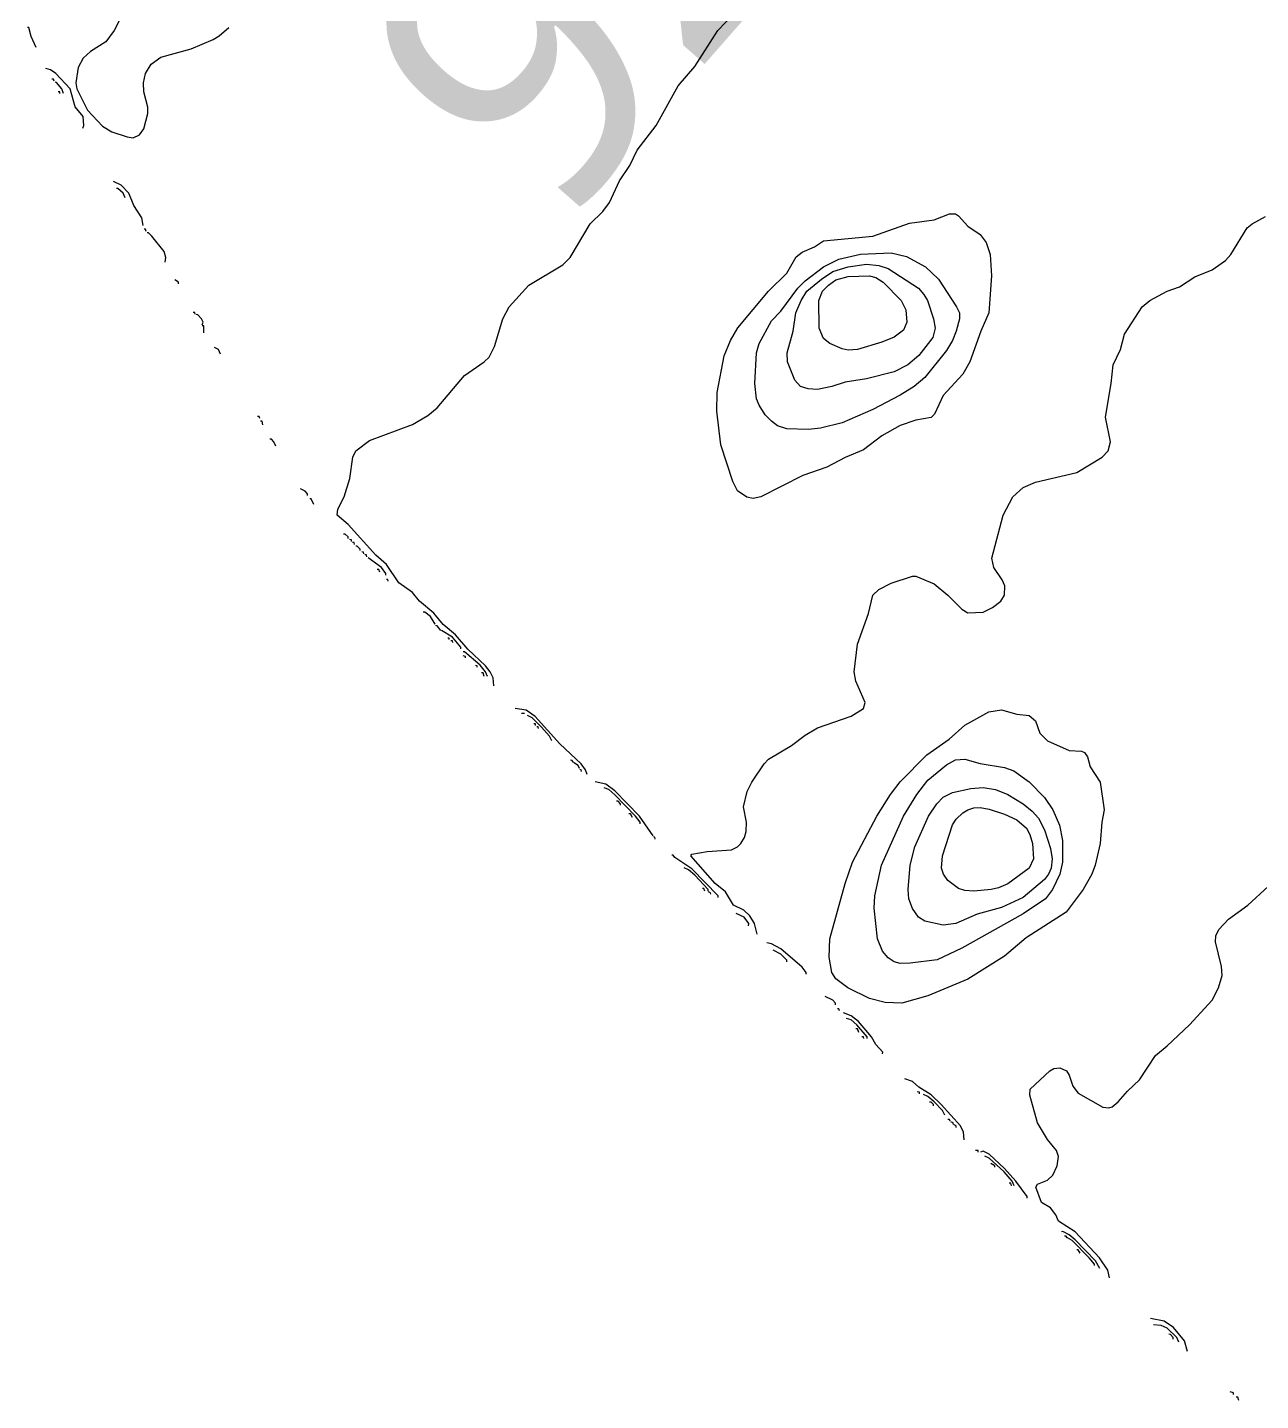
# Model space of a CAD drawing. Extents: x 474277 to 475042, y 254928 to 255625.
# Drawn here: x 474294.38 to 474325.2, y 255250.37 to 255284.68 of the extents above; entities that cross this region are included whole.
import ezdxf

# ---------------------------------------------------------------- set-up
doc = ezdxf.new("R2010")
doc.units = 0
doc.header["$MEASUREMENT"] = 0
doc.layers.add('BaseMapV2_DTM_export_MonNov09090547073261 — entities', color=1, linetype='CONTINUOUS')
doc.styles.get("Standard").update_dxf_attribs({"font": 'romans.shx'})

msp = doc.modelspace()

# ---------------------------------------------------------------- linework, layer by layer
at = {"layer": 'BaseMapV2_DTM_export_MonNov09090547073261 — entities', "color": 15, "linetype": 'Continuous', "true_color": 0xb7484b}
for points in [[(474306.036, 255268.225, 92), (474306.019, 255268.424, 92), (474305.945, 255268.578, 92), (474305.825, 255268.731, 92), (474305.384, 255269.142, 92), (474305.077, 255269.505, 92), (474304.77, 255269.759, 92), (474304.54, 255270.045, 92), (474304.176, 255270.341, 92), (474304.004, 255270.56, 92), (474303.659, 255270.798, 92), (474303.351, 255271.261, 92), (474303.084, 255271.496, 92), (474302.393, 255272.255, 92), (474302.122, 255272.488, 92), (474302.139, 255272.642, 92), (474302.294, 255272.948, 92), (474302.441, 255273.408, 92), (474302.514, 255273.945, 92), (474302.59, 255274.098, 92), (474302.93, 255274.354, 92), (474304.004, 255274.754, 92), (474304.387, 255274.982, 92), (474304.616, 255275.172, 92), (474305.307, 255275.985, 92), (474305.795, 255276.322, 92), (474305.921, 255276.442, 92), (474306.053, 255276.705, 92), (474306.258, 255277.396, 92), (474306.423, 255277.702, 92), (474306.913, 255278.239, 92), (474307.761, 255278.748, 92), (474307.947, 255278.929, 92), (474308.444, 255279.772, 92), (474308.758, 255280.084, 92), (474308.925, 255280.309, 92), (474309.174, 255280.846, 92), (474309.437, 255281.229, 92), (474309.62, 255281.613, 92), (474310.089, 255282.226, 92), (474310.645, 255283.223, 92), (474311.058, 255283.706, 92), (474311.634, 255284.603, 92), (474312.208, 255285.207, 92)], [(474296.779, 255285.063, 91.75), (474296.55, 255284.603, 91.75), (474296.336, 255284.318, 91.75), (474295.953, 255284.081, 91.75), (474295.776, 255283.913, 91.75), (474295.646, 255283.675, 91.75), (474295.591, 255283.3, 91.75), (474295.618, 255283.146, 91.75), (474295.884, 255282.609, 91.75), (474296.259, 255282.215, 91.75), (474296.489, 255282.072, 91.75), (474296.873, 255281.943, 91.75), (474297.026, 255281.925, 91.75), (474297.179, 255281.993, 91.75)], [(474294.596, 255284.181, 91.75), (474294.475, 255284.45, 91.75), (474294.419, 255284.678, 91.75), (474294.381, 255284.678, 91.75)], [(474297.179, 255281.993, 91.75), (474297.291, 255282.149, 91.75), (474297.388, 255282.533, 91.75), (474297.391, 255282.686, 91.75), (474297.291, 255283.07, 91.75), (474297.284, 255283.3, 91.75), (474297.328, 255283.53, 91.75), (474297.472, 255283.76, 91.75), (474297.716, 255283.94, 91.75), (474298.471, 255284.143, 91.75), (474299.02, 255284.38, 91.75), (474299.173, 255284.468, 91.75), (474299.416, 255284.68, 91.75)], [(474295.761, 255282.163, 91.75), (474295.791, 255282.226, 91.75), (474295.769, 255282.456, 91.75), (474295.569, 255282.694, 91.75), (474295.451, 255283.146, 91.75), (474295.089, 255283.53, 91.75), (474294.956, 255283.617, 91.75), (474294.841, 255283.651, 91.75)], [(474295.049, 255283.338, 91.5), (474295.033, 255283.39, 91.5), (474294.994, 255283.39, 91.5)], [(474295.282, 255283.031, 91.5), (474295.242, 255283.146, 91.5), (474295.109, 255283.305, 91.5), (474295.071, 255283.309, 91.5)], [(474295.188, 255283.031, 91.25), (474295.186, 255283.072, 91.25), (474295.148, 255283.072, 91.25)], [(474297.275, 255279.734, 91.75), (474297.236, 255279.926, 91.75), (474297.039, 255280.233, 91.75), (474296.916, 255280.539, 91.75), (474296.719, 255280.736, 91.75), (474296.528, 255280.832, 91.75)], [(474296.826, 255280.424, 91.5), (474296.773, 255280.539, 91.5), (474296.643, 255280.652, 91.5), (474296.604, 255280.652, 91.5)], [(474312.614, 255262.022, 92.25), (474312.554, 255262.29, 92.25), (474312.438, 255262.479, 92.25), (474312.285, 255262.621, 92.25), (474312.025, 255262.75, 92.25), (474311.825, 255263.077, 92.25), (474311.57, 255263.287, 92.25), (474310.962, 255263.977, 92.25), (474310.981, 255264.02, 92.25), (474311.365, 255264.09, 92.25), (474311.978, 255264.133, 92.25), (474312.123, 255264.207, 92.25), (474312.208, 255264.289, 92.25), (474312.304, 255264.437, 92.25), (474312.345, 255264.591, 92.25), (474312.347, 255264.821, 92.25), (474312.273, 255265.204, 92.25), (474312.37, 255265.587, 92.25), (474312.482, 255265.817, 92.25), (474312.79, 255266.277, 92.25), (474312.898, 255266.393, 92.25), (474313.479, 255266.738, 92.25), (474313.818, 255266.994, 92.25), (474314.125, 255267.18, 92.25), (474314.968, 255267.47, 92.25), (474315.277, 255267.658, 92.25), (474315.315, 255267.811, 92.25), (474315.084, 255268.348, 92.25), (474315.044, 255268.578, 92.25), (474315.126, 255269.268, 92.25), (474315.402, 255270.035, 92.25), (474315.505, 255270.497, 92.25), (474315.658, 255270.635, 92.25), (474315.965, 255270.793, 92.25), (474316.502, 255270.966, 92.25), (474316.579, 255270.966, 92.25), (474317.039, 255270.778, 92.25), (474317.384, 255270.495, 92.25), (474317.729, 255270.14, 92.25), (474317.882, 255270.054, 92.25), (474318.265, 255270.068, 92.25), (474318.495, 255270.181, 92.25), (474318.707, 255270.341, 92.25), (474318.796, 255270.495, 92.25), (474318.808, 255270.725, 92.25), (474318.744, 255270.878, 92.25), (474318.534, 255271.185, 92.25), (474318.479, 255271.415, 92.25), (474318.767, 255272.488, 92.25), (474319.006, 255272.948, 92.25), (474319.262, 255273.183, 92.25), (474319.569, 255273.319, 92.25), (474320.604, 255273.562, 92.25), (474321.24, 255273.945, 92.25), (474321.393, 255274.098, 92.25), (474321.451, 255274.328, 92.25), (474321.326, 255274.942, 92.25), (474321.468, 255275.785, 92.25), (474321.511, 255276.245, 92.25), (474321.694, 255276.629, 92.25), (474321.8, 255277.012, 92.25), (474322.243, 255277.702, 92.25), (474322.428, 255277.856, 92.25), (474322.866, 255278.086, 92.25), (474323.173, 255278.196, 92.25), (474323.556, 255278.452, 92.25), (474323.992, 255278.622, 92.25), (474324.323, 255278.855, 92.25), (474324.451, 255279.006, 92.25), (474324.86, 255279.669, 92.25), (474324.986, 255279.772, 92.25), (474325.32, 255279.958, 92.25)], [(474312.707, 255272.948, 92.25), (474312.515, 255272.911, 92.25), (474312.361, 255272.938, 92.25), (474312.129, 255273.102, 92.25), (474312.01, 255273.332, 92.25), (474311.71, 255274.252, 92.25), (474311.609, 255275.095, 92.25), (474311.621, 255275.555, 92.25), (474311.792, 255276.475, 92.25), (474311.95, 255276.859, 92.25), (474312.131, 255277.174, 92.25), (474312.901, 255278.086, 92.25), (474313.358, 255278.54, 92.25), (474313.588, 255278.95, 92.25), (474313.742, 255279.066, 92.25), (474314.048, 255279.194, 92.25), (474314.278, 255279.344, 92.25), (474315.505, 255279.462, 92.25), (474316.425, 255279.786, 92.25), (474317.039, 255279.872, 92.25), (474317.422, 255280.019, 92.25), (474317.575, 255280.02, 92.25), (474317.652, 255279.975, 92.25), (474317.882, 255279.714, 92.25), (474318.189, 255279.505, 92.25), (474318.342, 255279.304, 92.25), (474318.443, 255279.006, 92.25), (474318.47, 255278.469, 92.25), (474318.404, 255277.549, 92.25), (474318.203, 255277.089, 92.25), (474317.929, 255276.322, 92.25), (474317.756, 255276.015, 92.25), (474317.263, 255275.479, 92.25), (474317.051, 255275.019, 92.25), (474316.962, 255274.935, 92.25), (474316.579, 255274.868, 92.25), (474316.195, 255274.734, 92.25), (474315.735, 255274.478, 92.25), (474315.275, 255274.126, 92.25), (474314.815, 255273.932, 92.25), (474314.355, 255273.695, 92.25), (474313.762, 255273.485, 92.25), (474312.707, 255272.948, 92.25)], [(474297.347, 255279.581, 91.75), (474297.333, 255279.636, 91.75), (474297.294, 255279.636, 91.75)], [(474297.821, 255278.814, 91.75), (474297.835, 255278.929, 91.75), (474297.794, 255279.082, 91.75), (474297.486, 255279.466, 91.75), (474297.409, 255279.544, 91.75), (474297.371, 255279.546, 91.75)], [(474313.898, 255274.635, 92.5), (474313.358, 255274.653, 92.5), (474313.128, 255274.728, 92.5), (474312.975, 255274.839, 92.5), (474312.821, 255275.001, 92.5), (474312.668, 255275.238, 92.5), (474312.604, 255275.402, 92.5), (474312.559, 255275.785, 92.5), (474312.599, 255276.552, 92.5), (474312.667, 255276.782, 92.5), (474312.975, 255277.345, 92.5), (474313.205, 255277.586, 92.5), (474313.632, 255278.162, 92.5), (474313.818, 255278.349, 92.5), (474314.278, 255278.701, 92.5), (474314.662, 255278.891, 92.5), (474315.198, 255279.018, 92.5), (474315.965, 255279.044, 92.5), (474316.349, 255278.96, 92.5), (474316.828, 255278.699, 92.5), (474317.149, 255278.392, 92.5), (474317.601, 255277.702, 92.5), (474317.671, 255277.549, 92.5), (474317.677, 255277.396, 92.5), (474317.589, 255277.089, 92.5), (474317.499, 255276.859, 92.5), (474317.345, 255276.608, 92.5), (474316.809, 255275.936, 92.5), (474316.537, 255275.709, 92.5), (474316.195, 255275.488, 92.5), (474315.505, 255275.136, 92.5), (474314.738, 255274.801, 92.5), (474314.202, 255274.665, 92.5), (474313.898, 255274.635, 92.5)], [(474314.481, 255275.709, 92.75), (474314.125, 255275.634, 92.75), (474313.895, 255275.65, 92.75), (474313.702, 255275.709, 92.75), (474313.562, 255275.862, 92.75), (474313.374, 255276.322, 92.75), (474313.365, 255276.552, 92.75), (474313.515, 255277.089, 92.75), (474313.587, 255277.549, 92.75), (474313.715, 255277.856, 92.75), (474313.862, 255278.086, 92.75), (474314.222, 255278.392, 92.75), (474314.508, 255278.58, 92.75), (474314.892, 255278.702, 92.75), (474315.352, 255278.762, 92.75), (474315.658, 255278.735, 92.75), (474315.888, 255278.656, 92.75), (474316.652, 255278.162, 92.75), (474316.785, 255278.009, 92.75), (474316.87, 255277.856, 92.75), (474317.022, 255277.396, 92.75), (474317.066, 255277.165, 92.75), (474317.007, 255276.935, 92.75), (474316.655, 255276.479, 92.75), (474316.383, 255276.245, 92.75), (474316.042, 255276.074, 92.75), (474315.352, 255275.902, 92.75), (474314.815, 255275.812, 92.75), (474314.481, 255275.709, 92.75)], [(474298.157, 255278.277, 91.75), (474298.157, 255278.316, 91.75), (474298.061, 255278.37, 91.75)], [(474315.128, 255276.629, 93), (474314.892, 255276.616, 93), (474314.738, 255276.648, 93), (474314.432, 255276.781, 93), (474314.278, 255276.909, 93), (474314.167, 255277.165, 93), (474314.156, 255277.856, 93), (474314.252, 255278.086, 93), (474314.399, 255278.239, 93), (474314.585, 255278.371, 93), (474314.892, 255278.455, 93), (474315.428, 255278.473, 93), (474315.582, 255278.428, 93), (474315.764, 255278.316, 93), (474316.212, 255277.856, 93), (474316.336, 255277.626, 93), (474316.361, 255277.319, 93), (474316.272, 255277.116, 93), (474316.042, 255276.943, 93), (474315.735, 255276.816, 93), (474315.128, 255276.629, 93)], [(474298.574, 255277.511, 91.75), (474298.56, 255277.554, 91.75), (474298.521, 255277.554, 91.75)], [(474298.751, 255277.246, 91.75), (474298.77, 255277.319, 91.75), (474298.729, 255277.396, 91.75), (474298.636, 255277.498, 91.75), (474298.598, 255277.503, 91.75)], [(474298.792, 255277.05, 91.75), (474298.79, 255277.225, 91.75), (474298.751, 255277.225, 91.75)], [(474299.206, 255276.514, 91.75), (474299.156, 255276.629, 91.75), (474299.058, 255276.682, 91.75)], [(474300.187, 255274.904, 91.75), (474300.17, 255274.958, 91.75), (474300.131, 255274.961, 91.75)], [(474300.263, 255274.75, 91.75), (474300.247, 255274.841, 91.75), (474300.208, 255274.841, 91.75)], [(474300.584, 255274.213, 91.75), (474300.535, 255274.328, 91.75), (474300.477, 255274.39, 91.75), (474300.438, 255274.39, 91.75)], [(474301.382, 255272.987, 91.75), (474301.382, 255273.025, 91.75), (474301.32, 255273.09, 91.75), (474301.205, 255273.148, 91.75)], [(474301.537, 255272.757, 91.75), (474301.473, 255272.899, 91.75), (474301.435, 255272.899, 91.75)], [(474302.392, 255271.913, 91.75), (474302.392, 255271.952, 91.75), (474302.317, 255272.02, 91.75), (474302.278, 255272.02, 91.75)], [(474302.482, 255271.836, 91.75), (474302.478, 255271.875, 91.75), (474302.432, 255271.885, 91.75)], [(474302.555, 255271.76, 91.75), (474302.547, 255271.805, 91.75), (474302.508, 255271.808, 91.75)], [(474302.696, 255271.606, 91.75), (474302.696, 255271.645, 91.75), (474302.623, 255271.718, 91.75), (474302.585, 255271.718, 91.75)], [(474302.785, 255271.53, 91.75), (474302.782, 255271.568, 91.75), (474302.738, 255271.575, 91.75)], [(474302.866, 255271.453, 91.75), (474302.854, 255271.5, 91.75), (474302.815, 255271.504, 91.75)], [(474303.334, 255270.993, 91.75), (474303.336, 255271.031, 91.75), (474303.227, 255271.185, 91.75), (474302.892, 255271.428, 91.75)], [(474303.186, 255271.07, 91.5), (474303.16, 255271.136, 91.5), (474303.122, 255271.136, 91.5)], [(474303.392, 255270.84, 91.75), (474303.39, 255270.882, 91.75), (474303.352, 255270.882, 91.75)], [(474304.572, 255269.766, 91.75), (474304.453, 255269.958, 91.75), (474304.31, 255270.067, 91.75), (474304.272, 255270.067, 91.75)], [(474304.713, 255269.613, 91.75), (474304.617, 255269.73, 91.75), (474304.579, 255269.736, 91.75)], [(474305.214, 255269.153, 91.75), (474305.214, 255269.191, 91.75), (474305, 255269.441, 91.75), (474304.732, 255269.61, 91.75)], [(474304.924, 255269.383, 91.5), (474304.924, 255269.421, 91.5), (474304.885, 255269.421, 91.5)], [(474305.01, 255269.306, 91.5), (474305, 255269.352, 91.5), (474304.962, 255269.355, 91.5)], [(474305.874, 255268.463, 91.75), (474305.828, 255268.578, 91.75), (474305.691, 255268.742, 91.75), (474305.307, 255269.075, 91.75), (474305.269, 255269.075, 91.75)], [(474305.325, 255268.923, 91.5), (474305.325, 255268.961, 91.5), (474305.269, 255268.976, 91.5)], [(474305.617, 255268.693, 91.5), (474305.616, 255268.731, 91.5), (474305.576, 255268.734, 91.5)], [(474305.797, 255268.463, 91.5), (474305.767, 255268.549, 91.5), (474305.729, 255268.549, 91.5)], [(474308.366, 255266.009, 92), (474308.329, 255266.124, 92), (474308.215, 255266.277, 92), (474307.684, 255266.782, 92), (474307.071, 255267.464, 92), (474306.841, 255267.623, 92), (474306.572, 255267.665, 92)], [(474316.23, 255260.297, 92.5), (474315.812, 255260.311, 92.5), (474315.428, 255260.418, 92.5), (474314.88, 255260.68, 92.5), (474314.585, 255260.906, 92.5), (474314.48, 255261.063, 92.5), (474314.415, 255261.447, 92.5), (474314.432, 255261.907, 92.5), (474314.817, 255263.287, 92.5), (474315, 255263.824, 92.5), (474315.605, 255264.974, 92.5), (474315.949, 255265.511, 92.5), (474316.195, 255265.825, 92.5), (474316.861, 255266.507, 92.5), (474317.412, 255266.891, 92.5), (474317.805, 255267.245, 92.5), (474318.405, 255267.581, 92.5), (474318.725, 255267.624, 92.5), (474319.109, 255267.522, 92.5), (474319.416, 255267.483, 92.5), (474319.569, 255267.351, 92.5), (474319.683, 255267.044, 92.5), (474319.876, 255266.849, 92.5), (474320.412, 255266.61, 92.5), (474320.719, 255266.595, 92.5), (474320.796, 255266.564, 92.5), (474320.872, 255266.452, 92.5), (474320.942, 255266.201, 92.5), (474321.187, 255265.817, 92.5), (474321.286, 255265.127, 92.5), (474321.23, 255264.821, 92.5), (474321.187, 255264.284, 92.5), (474321.067, 255263.747, 92.5), (474320.982, 255263.517, 92.5), (474320.765, 255263.134, 92.5), (474320.336, 255262.568, 92.5), (474319.339, 255261.926, 92.5), (474318.802, 255261.473, 92.5), (474317.882, 255260.899, 92.5), (474316.885, 255260.478, 92.5), (474316.23, 255260.297, 92.5)], [(474306.802, 255267.534, 91.75), (474306.726, 255267.54, 91.75)], [(474307.486, 255266.853, 91.75), (474307.43, 255266.968, 91.75), (474307.226, 255267.198, 91.75), (474306.994, 255267.424, 91.75), (474306.879, 255267.483, 91.75)], [(474307.075, 255267.236, 91.5), (474307.074, 255267.274, 91.5), (474307.032, 255267.278, 91.5)], [(474307.151, 255267.159, 91.5), (474307.147, 255267.2, 91.5), (474307.109, 255267.201, 91.5)], [(474308.019, 255266.316, 91.75), (474307.991, 255266.364, 91.75), (474307.952, 255266.366, 91.75)], [(474308.176, 255266.162, 91.75), (474308.144, 255266.233, 91.75), (474308.029, 255266.312, 91.75)], [(474316.443, 255261.294, 92.75), (474316.195, 255261.292, 92.75), (474316.042, 255261.332, 92.75), (474315.888, 255261.433, 92.75), (474315.751, 255261.6, 92.75), (474315.627, 255261.907, 92.75), (474315.54, 255262.674, 92.75), (474315.557, 255262.98, 92.75), (474315.723, 255263.747, 92.75), (474316.272, 255264.968, 92.75), (474316.608, 255265.511, 92.75), (474316.885, 255265.867, 92.75), (474317.345, 255266.25, 92.75), (474317.575, 255266.381, 92.75), (474317.805, 255266.392, 92.75), (474318.189, 255266.284, 92.75), (474318.802, 255266.19, 92.75), (474319.032, 255266.101, 92.75), (474319.416, 255265.829, 92.75), (474319.799, 255265.434, 92.75), (474320.006, 255265.127, 92.75), (474320.175, 255264.744, 92.75), (474320.252, 255264.361, 92.75), (474320.251, 255263.824, 92.75), (474320.181, 255263.517, 92.75), (474319.998, 255263.134, 92.75), (474319.822, 255262.904, 92.75), (474319.262, 255262.532, 92.75), (474317.729, 255261.668, 92.75), (474317.115, 255261.376, 92.75), (474316.443, 255261.294, 92.75)], [(474308.224, 255266.086, 91.75), (474308.221, 255266.128, 91.75), (474308.183, 255266.136, 91.75)], [(474310.018, 255264.476, 92), (474309.673, 255264.974, 92), (474309.064, 255265.603, 92), (474308.834, 255265.769, 92), (474308.566, 255265.826, 92)], [(474309.695, 255264.782, 91.75), (474309.695, 255264.821, 91.75), (474309.578, 255264.974, 91.75), (474309.064, 255265.501, 91.75), (474308.911, 255265.634, 91.75), (474308.796, 255265.675, 91.75)], [(474317.582, 255262.29, 93), (474317.269, 255262.244, 93), (474316.809, 255262.347, 93), (474316.652, 255262.444, 93), (474316.502, 255262.659, 93), (474316.406, 255262.904, 93), (474316.387, 255263.134, 93), (474316.442, 255263.747, 93), (474316.558, 255264.207, 93), (474316.899, 255264.974, 93), (474317.109, 255265.281, 93), (474317.269, 255265.445, 93), (474317.499, 255265.565, 93), (474317.959, 255265.662, 93), (474318.265, 255265.686, 93), (474318.572, 255265.639, 93), (474318.879, 255265.51, 93), (474319.262, 255265.275, 93), (474319.492, 255265.099, 93), (474319.646, 255264.922, 93), (474319.799, 255264.632, 93), (474319.952, 255264.162, 93), (474319.987, 255263.901, 93), (474319.961, 255263.67, 93), (474319.899, 255263.517, 93), (474319.799, 255263.385, 93), (474319.262, 255262.938, 93), (474318.725, 255262.689, 93), (474318.119, 255262.52, 93), (474317.582, 255262.29, 93)], [(474309.203, 255265.242, 91.5), (474309.203, 255265.281, 91.5), (474309.141, 255265.343, 91.5), (474309.103, 255265.343, 91.5)], [(474318.468, 255263.134, 93.25), (474318.035, 255263.092, 93.25), (474317.805, 255263.113, 93.25), (474317.652, 255263.162, 93.25), (474317.381, 255263.364, 93.25), (474317.272, 255263.517, 93.25), (474317.227, 255263.67, 93.25), (474317.25, 255263.977, 93.25), (474317.499, 255264.752, 93.25), (474317.592, 255264.897, 93.25), (474317.754, 255265.051, 93.25), (474317.882, 255265.131, 93.25), (474318.035, 255265.179, 93.25), (474318.189, 255265.187, 93.25), (474318.419, 255265.144, 93.25), (474318.802, 255265.02, 93.25), (474319.109, 255264.882, 93.25), (474319.35, 255264.667, 93.25), (474319.43, 255264.514, 93.25), (474319.496, 255264.284, 93.25), (474319.522, 255263.901, 93.25), (474319.412, 255263.67, 93.25), (474318.879, 255263.282, 93.25), (474318.649, 255263.178, 93.25), (474318.468, 255263.134, 93.25)], [(474309.501, 255264.936, 91.5), (474309.448, 255265.032, 91.5), (474309.409, 255265.032, 91.5)], [(474310.065, 255264.399, 92), (474310.061, 255264.444, 92), (474310.023, 255264.458, 92)], [(474310.559, 255263.939, 92), (474310.521, 255263.996, 92), (474310.483, 255263.999, 92)], [(474311.645, 255262.942, 92), (474311.645, 255262.98, 92), (474310.981, 255263.655, 92), (474310.559, 255263.939, 92)], [(474311.396, 255263.095, 91.75), (474311.39, 255263.134, 91.75), (474311.058, 255263.494, 91.75), (474310.905, 255263.629, 91.75), (474310.789, 255263.681, 91.75)], [(474311.313, 255263.095, 91.5), (474311.288, 255263.163, 91.5), (474311.25, 255263.163, 91.5)], [(474321.42, 255253.434, 92.5), (474321.382, 255253.626, 92.5), (474321.175, 255253.933, 92.5), (474320.566, 255254.579, 92.5), (474320.148, 255254.853, 92.5), (474320.081, 255255.006, 92.5), (474319.952, 255255.182, 92.5), (474319.722, 255255.316, 92.5), (474319.581, 255255.696, 92.5), (474319.62, 255255.773, 92.5), (474319.876, 255255.87, 92.5), (474320.007, 255256.003, 92.5), (474320.116, 255256.233, 92.5), (474320.149, 255256.463, 92.5), (474320.094, 255256.616, 92.5), (474319.876, 255256.888, 92.5), (474319.621, 255257.306, 92.5), (474319.431, 255257.996, 92.5), (474319.441, 255258.15, 92.5), (474319.93, 255258.61, 92.5), (474320.029, 255258.662, 92.5), (474320.182, 255258.684, 92.5), (474320.344, 255258.61, 92.5), (474320.412, 255258.497, 92.5), (474320.505, 255258.226, 92.5), (474320.642, 255258.045, 92.5), (474321.256, 255257.699, 92.5), (474321.409, 255257.684, 92.5), (474321.486, 255257.708, 92.5), (474321.639, 255257.828, 92.5), (474321.869, 255258.098, 92.5), (474322.176, 255258.379, 92.5), (474322.575, 255258.993, 92.5), (474322.866, 255259.228, 92.5), (474323.423, 255259.76, 92.5), (474323.987, 255260.373, 92.5), (474324.147, 255260.68, 92.5), (474324.238, 255260.987, 92.5), (474324.222, 255261.217, 92.5), (474324.069, 255261.83, 92.5), (474324.084, 255261.984, 92.5), (474324.153, 255262.137, 92.5), (474324.4, 255262.397, 92.5), (474324.882, 255262.75, 92.5), (474325.385, 255263.21, 92.5)], [(474311.457, 255263.019, 91.75), (474311.454, 255263.057, 91.75), (474311.403, 255263.083, 91.75)], [(474312.4, 255262.226, 92), (474312.409, 255262.29, 92), (474312.289, 255262.444, 92), (474312.093, 255262.536, 92)], [(474313.84, 255261.025, 92.25), (474313.842, 255261.063, 92.25), (474313.742, 255261.201, 92.25), (474313.205, 255261.658, 92.25), (474312.975, 255261.784, 92.25), (474312.86, 255261.806, 92.25)], [(474313.359, 255261.332, 92), (474313.359, 255261.37, 92), (474313.205, 255261.519, 92), (474313.013, 255261.621, 92)], [(474314.577, 255260.258, 92.25), (474314.577, 255260.297, 92.25), (474314.508, 255260.375, 92.25), (474314.317, 255260.463, 92.25)], [(474314.673, 255260.105, 92.25), (474314.662, 255260.158, 92.25), (474314.623, 255260.158, 92.25)], [(474315.753, 255259.032, 92.25), (474315.754, 255259.07, 92.25), (474315.582, 255259.266, 92.25), (474315.475, 255259.453, 92.25), (474315.15, 255259.837, 92.25), (474314.968, 255259.98, 92.25), (474314.777, 255260.053, 92.25)], [(474315.364, 255259.415, 92), (474315.364, 255259.453, 92), (474315.108, 255259.76, 92), (474314.968, 255259.877, 92), (474314.853, 255259.915, 92)], [(474315.162, 255259.568, 91.75), (474315.122, 255259.656, 91.75), (474315.083, 255259.656, 91.75)], [(474315.281, 255259.415, 91.75), (474315.275, 255259.46, 91.75), (474315.237, 255259.46, 91.75)], [(474317.79, 255256.885, 92.25), (474317.77, 255257.076, 92.25), (474317.7, 255257.23, 92.25), (474317.213, 255257.766, 92.25), (474316.962, 255258.008, 92.25), (474316.655, 255258.201, 92.25), (474316.502, 255258.341, 92.25), (474316.31, 255258.407, 92.25)], [(474316.673, 255258.035, 92), (474316.673, 255258.073, 92), (474316.617, 255258.081, 92)], [(474317.305, 255257.498, 92), (474317.245, 255257.613, 92), (474317.039, 255257.832, 92), (474316.885, 255257.968, 92), (474316.77, 255258.017, 92)], [(474317.024, 255257.728, 91.75), (474317.024, 255257.766, 91.75), (474316.962, 255257.826, 91.75), (474316.924, 255257.826, 91.75)], [(474317.441, 255257.345, 92), (474317.422, 255257.394, 92), (474317.384, 255257.394, 92)], [(474317.525, 255257.268, 92), (474317.516, 255257.306, 92), (474317.46, 255257.329, 92)], [(474317.594, 255257.191, 92), (474317.592, 255257.23, 92), (474317.537, 255257.257, 92)], [(474318.141, 255256.578, 92.25), (474318.141, 255256.616, 92.25), (474318.074, 255256.619, 92.25)], [(474319.362, 255255.428, 92.25), (474319.361, 255255.466, 92.25), (474319.083, 255255.85, 92.25), (474318.802, 255256.167, 92.25), (474318.419, 255256.52, 92.25), (474318.265, 255256.598, 92.25), (474318.197, 255256.578, 92.25)], [(474319.044, 255255.734, 92), (474318.994, 255255.85, 92), (474318.794, 255256.08, 92), (474318.419, 255256.428, 92), (474318.304, 255256.476, 92)], [(474318.556, 255256.195, 91.75), (474318.556, 255256.233, 91.75), (474318.457, 255256.288, 91.75)], [(474318.973, 255255.734, 91.75), (474318.956, 255255.799, 91.75), (474318.917, 255255.799, 91.75)], [(474321.177, 255253.664, 92.25), (474321.073, 255253.856, 92.25), (474320.566, 255254.38, 92.25), (474320.412, 255254.512, 92.25), (474320.259, 255254.59, 92.25), (474320.221, 255254.583, 92.25)], [(474320.364, 255254.431, 92), (474320.336, 255254.473, 92), (474320.297, 255254.473, 92)], [(474321.048, 255253.741, 92), (474321.047, 255253.779, 92), (474320.916, 255253.933, 92), (474320.489, 255254.364, 92), (474320.374, 255254.429, 92)], [(474320.687, 255254.048, 91.75), (474320.642, 255254.132, 91.75), (474320.604, 255254.132, 91.75)], [(474323.369, 255251.594, 92.5), (474323.294, 255251.862, 92.5), (474323.019, 255252.19, 92.5), (474322.789, 255252.353, 92.5), (474322.444, 255252.414, 92.5)], [(474323.157, 255251.824, 92.25), (474323.103, 255251.939, 92.25), (474322.866, 255252.176, 92.25), (474322.713, 255252.246, 92.25), (474322.521, 255252.256, 92.25)], [(474323.017, 255251.901, 92), (474323.017, 255251.939, 92), (474322.949, 255252.016, 92), (474322.904, 255252.025, 92)], [(474324.525, 255250.521, 92.5), (474324.525, 255250.559, 92.5), (474324.438, 255250.588, 92.5)], [(474324.653, 255250.367, 92.5), (474324.63, 255250.449, 92.5), (474324.591, 255250.449, 92.5)]]:
    msp.add_polyline3d(points, dxfattribs=at)

# ---------------------------------------------------------------- texts
at = {"layer": 'BaseMapV2_DTM_export_MonNov09090547073261 — entities', "color": 250, "true_color": 0x323232, "insert": (474307.642, 255279.436), "char_height": 0.2, "width": 17.61571, "attachment_point": 7, "rotation": 48.7755}
msp.add_mtext('\\fOpen Sans|i0|b0;\\H7.02279;92\\~m', dxfattribs=at)

doc.saveas('drawing.dxf')
